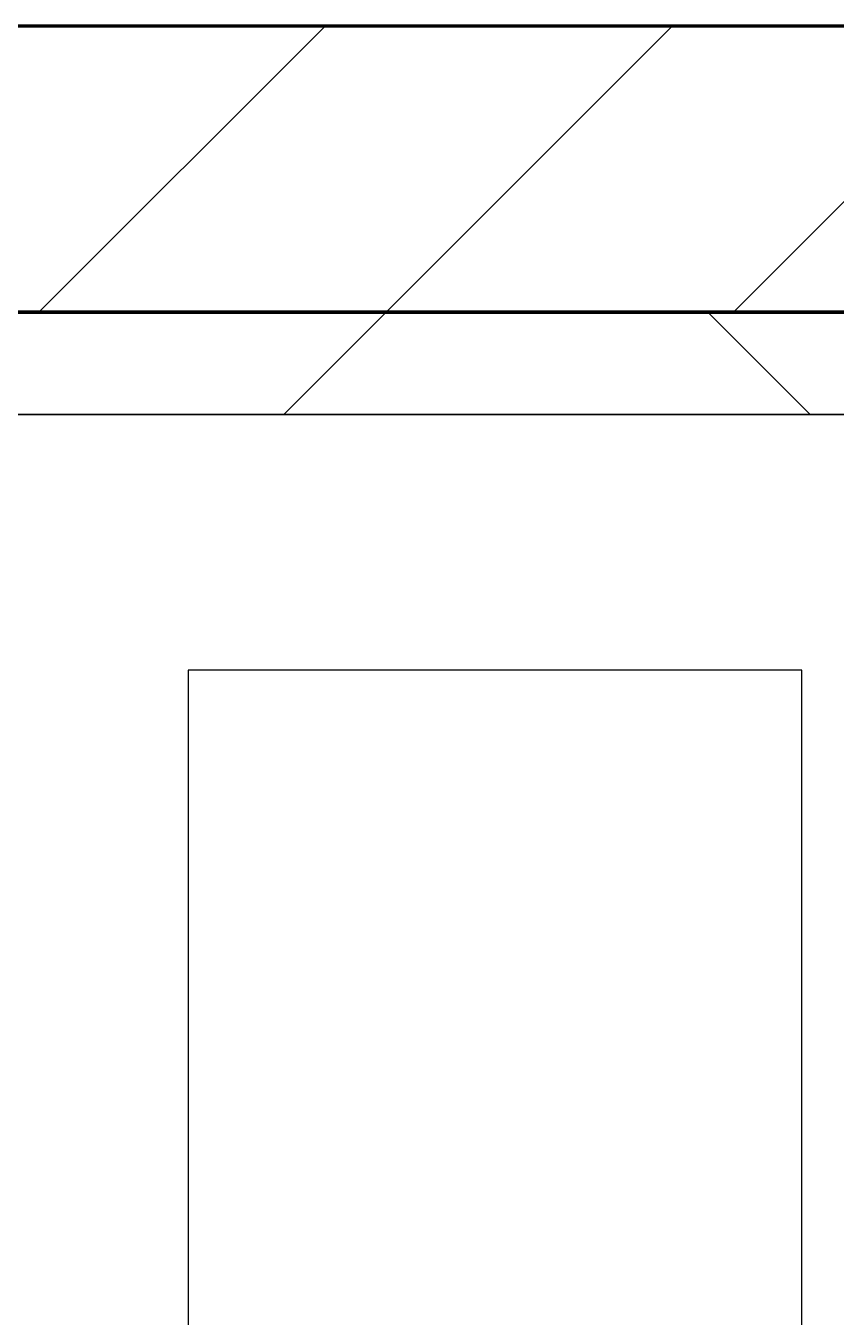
# Model space of a CAD drawing. Header units: millimetres. Extents: x -678720 to -601931, y -306 to 39239.
# Drawn here: x -656803 to -656407, y 8128 to 8759 of the extents above; entities that cross this region are included whole.
import ezdxf
from ezdxf.xclip import XClip

# ---------------------------------------------------------------- set-up
doc = ezdxf.new("R2010")
doc.units = ezdxf.units.MM
doc.header["$XCLIPFRAME"] = 0
doc.layers.add('000 - WIPEOUT', color=250, linetype='Continuous')
doc.layers.add('A11_ALU.SOLID SHEET', color=2, linetype='Continuous')
for name, color, linetype, lineweight in [('A-GLAZ-CURT', 2, 'Continuous', 9), ('A-WALL', 5, 'Continuous', 35), ('A-WALL-FNSH', 2, 'Continuous', 35), ('A-WALL-PATT', 1, 'Continuous', 35)]:
    doc.layers.add(name, color=color, linetype=linetype, lineweight=lineweight)

# ---------------------------------------------------------------- blocks, each defined once
blk = doc.blocks.new('PPLS-PP19_Custom Tile Pattern - Custom Tile Pattern-V62-4234-01 ENLARGED MULTI-PURPOSE LEVEL - REFLECTED CEILING PLAN - SHEET 5')
at = {"layer": 'A-GLAZ-CURT'}
for p, q in [((-300, 0), (300, 0)), ((300, 0), (-300, 0)), ((195.99, 0), (207.23, 0)), ((207.23, 0), (195.99, 0)), ((207.24, 0), (213.31, 0)), ((213.31, 0), (207.24, 0)), ((230.06, 0), (300, 0)), ((-300, -50), (300, -50)), ((300, -50), (-300, -50))]:
    blk.add_line(p, q, dxfattribs=at)
for points, knots in [([(-150.34, 0), (-150.07, 0), (-147.75, 0), (-142.6, 0), (-127.26, 0), (-107.3, 0), (-90.42, 0), (-75.26, 0), (-68.41, 0), (-65.12, 0), (-63.63, 0)], [-4948.728362, -4948.728362, -4948.728362, -4948.728362, -4883.323924, -4440.880425, -4054.690705, -3793.097032, -3402.597032, -3144.956779, -3050.982048, -2969.237017, -2969.237017, -2969.237017, -2969.237017]), ([(-134.15, 0), (-133.32, 0), (-130.31, 0), (-117.33, 0), (-92.04, 0), (-74.02, 0), (-62.74, 0), (-60.36, 0), (-59.97, 0)], [-7657.439573, -7657.439573, -7657.439573, -7657.439573, -7293.749979, -6839.55839, -6236.997189, -5713.340575, -5140.470607, -5006.787413, -5006.787413, -5006.787413, -5006.787413]), ([(-126.5, 0), (-122.44, 0), (-108.71, 0), (-86.68, 0), (-63.44, 0), (-54.4, 0), (-48.53, 0), (-30.79, 0), (-18.03, 0), (2.5, 0), (8.64, 0), (9.47, 0)], [-5231.017328, -5231.017328, -5231.017328, -5231.017328, -4994.692869, -4542.524482, -4008.285538, -3689.699207, -3546.54457, -3315.260113, -2864.387349, -2439.246196, -2366.687535, -2366.687535, -2366.687535, -2366.687535]), ([(-122.4, 0), (-119.41, 0), (-111.95, 0), (-98.9, 0), (-85.29, 0), (-71.67, 0), (-65.93, 0), (-65.07, 0)], [-3286.7078, -3286.7078, -3286.7078, -3286.7078, -3074.362186, -2902.289527, -2605.247022, -2322.099534, -2241.8264, -2241.8264, -2241.8264, -2241.8264]), ([(-72.93, 0), (-75.51, 0), (-88.86, 0), (-107.03, 0), (-122.37, 0)], [-19442.345229, -19442.345229, -19442.345229, -19442.345229, -18935.241197, -17510.427777, -17510.427777, -17510.427777, -17510.427777]), ([(-26.75, 0), (-27.82, 0), (-36.18, 0), (-53.55, 0), (-78.2, 0), (-104.87, 0), (-117.84, 0), (-122.37, 0)], [-8718.362214, -8718.362214, -8718.362214, -8718.362214, -8532.293389, -8073.216054, -7508.296369, -7004.680444, -6750.378106, -6750.378106, -6750.378106, -6750.378106]), ([(-36.33, 0), (-36.43, 0), (-37.27, 0), (-45.02, 0), (-46.13, 0), (-60.59, 0), (-81.23, 0), (-99.51, 0), (-114.02, 0), (-117.28, 0), (-118.78, 0)], [-1855.773136, -1855.773136, -1855.773136, -1855.773136, -1810.870157, -1672.078046, -1405.135169, -1060.00838, -740.068933, -229.489605, -116.330425, 0, 0, 0, 0]), ([(-57.16, 0), (-58.3, 0), (-66.22, 0), (-85.2, 0), (-107.61, 0), (-116.56, 0), (-117.56, 0)], [-2956.49664, -2956.49664, -2956.49664, -2956.49664, -2842.901703, -2193.204658, -1433.981041, -985.49888, -985.49888, -985.49888, -985.49888]), ([(-115.82, 0), (-114.96, 0), (-110.41, 0), (-96.78, 0), (-77.5, 0), (-64.14, 0), (-56.46, 0)], [-5724.064692, -5724.064692, -5724.064692, -5724.064692, -5430.283136, -5103.229623, -4799.173296, -4396.6, -4396.6, -4396.6, -4396.6]), ([(9.32, 0), (9.08, 0), (7.65, 0), (2.57, 0), (-12.23, 0), (-25.64, 0), (-40, 0), (-56.24, 0), (-75.59, 0), (-94, 0), (-112.01, 0), (-114.94, 0), (-115.63, 0)], [-2922.926651, -2922.926651, -2922.926651, -2922.926651, -2882.788014, -2720.818881, -2518.50168, -2125.455881, -1792.521578, -1466.981642, -1208.454564, -789.402658, -501.969187, -243.577221, -243.577221, -243.577221, -243.577221]), ([(-91.46, 0), (-90.09, 0), (-84.7, 0), (-77.43, 0), (-72.73, 0), (-72.64, 0), (-72.64, 0)], [-19832.387487, -19832.387487, -19832.387487, -19832.387487, -19753.885894, -19541.04734, -19478.625389, -19471.062469, -19471.062469, -19471.062469, -19471.062469]), ([(-63.96, 0), (-64.13, 0), (-72.5, 0), (-80.63, 0), (-86.16, 0)], [-2171.769325, -2171.769325, -2171.769325, -2171.769325, -2007.031671, -1681.3698, -1681.3698, -1681.3698, -1681.3698]), ([(-29.03, 0), (-33.97, 0), (-43.74, 0), (-56.37, 0), (-71.66, 0), (-77.83, 0), (-82.66, 0), (-83.28, 0), (-83.28, 0)], [-2680.714891, -2680.714891, -2680.714891, -2680.714891, -2413.671296, -2161.752162, -2006.592567, -1646.621388, -1424.436217, -1393.971743, -1393.971743, -1393.971743, -1393.971743]), ([(-83.28, 0), (-83.28, 0), (-82.91, 0), (-76.14, 0), (-66.84, 0), (-60.03, 0), (-56.73, 0)], [-1393.4169, -1393.4169, -1393.4169, -1393.4169, -1353.722004, -1274.333717, -1073.56893, -857.828765, -857.828765, -857.828765, -857.828765]), ([(-66.39, 0), (-66.39, 0), (-63.9, 0), (-60.01, 0), (-56.51, 0)], [-2493.31794, -2493.31794, -2493.31794, -2493.31794, -2315.303971, -1875.742505, -1875.742505, -1875.742505, -1875.742505]), ([(31.18, 0), (25.97, 0), (11.99, 0), (-16.92, 0), (-47.42, 0), (-65.77, 0), (-66.37, 0), (-66.38, 0)], [-4496.803627, -4496.803627, -4496.803627, -4496.803627, -4222.080604, -3745.412743, -2981.410125, -2542.574734, -2498.224237, -2498.224237, -2498.224237, -2498.224237]), ([(-63.63, 0), (-61.49, 0), (-57.39, 0), (-54.49, 0), (-45.2, 0), (-40.79, 0), (-40.46, 0), (-40.44, 0)], [-2969.237017, -2969.237017, -2969.237017, -2969.237017, -2851.217951, -2734.127174, -2474.780881, -2410.990208, -2350.645972, -2350.645972, -2350.645972, -2350.645972]), ([(-56.67, 0), (-55.82, 0), (-53.55, 0), (-46.33, 0), (-42.62, 0), (-41.76, 0)], [-4645.290322, -4645.290322, -4645.290322, -4645.290322, -4469.85053, -4321.566175, -4270.495146, -4270.495146, -4270.495146, -4270.495146]), ([(-56.44, 0), (-53.41, 0), (-45.53, 0), (-36.49, 0), (-33.57, 0), (-29.94, 0), (-28.57, 0)], [-851.474376, -851.474376, -851.474376, -851.474376, -651.549973, -296.515819, -83.513472, 0, 0, 0, 0]), ([(-36.62, 0), (-36.62, 0), (-40.35, 0), (-43.88, 0), (-50.93, 0), (-56.42, 0)], [-4069.478503, -4069.478503, -4069.478503, -4069.478503, -3858.647035, -3538.256648, -2981.270784, -2981.270784, -2981.270784, -2981.270784]), ([(-55.76, 0), (-49.67, 0), (-34.38, 0), (-12.78, 0), (2.52, 0), (7.3, 0), (8.3, 0)], [-4384.389977, -4384.389977, -4384.389977, -4384.389977, -4065.652676, -3589.737505, -3285.047089, -3166.503872, -3166.503872, -3166.503872, -3166.503872]), ([(-55.45, 0), (-55.26, 0), (-48, 0), (-34.42, 0), (-29.82, 0), (-29.19, 0)], [-1832.031107, -1832.031107, -1832.031107, -1832.031107, -1809.437387, -963.711516, -666.19313, -666.19313, -666.19313, -666.19313]), ([(-51.83, 0), (-51.83, 0), (-51.78, 0), (-47.4, 0), (-46.01, 0), (-40.22, 0), (-36.78, 0)], [-632.814994, -632.814994, -632.814994, -632.814994, -627.965721, -508.377888, -260.442412, 0, 0, 0, 0]), ([(76.63, 0), (74.8, 0), (67.65, 0), (53.52, 0), (37, 0), (24.07, 0), (12.82, 0), (-2.9, 0), (-20.62, 0), (-32.81, 0), (-44.85, 0), (-51.43, 0), (-51.79, 0)], [-3095.572228, -3095.572228, -3095.572228, -3095.572228, -2950.589685, -2634.532728, -2313.748533, -2106.613311, -1925.670641, -1617.263037, -1290.787923, -1039.307308, -819.71621, -644.910881, -644.910881, -644.910881, -644.910881]), ([(-41.76, 0), (-39.9, 0), (-37.72, 0), (-36.92, 0), (-36.77, 0)], [-4270.495146, -4270.495146, -4270.495146, -4270.495146, -4161.040818, -4106.245333, -4106.245333, -4106.245333, -4106.245333]), ([(-36.78, 0), (-32.43, 0), (-19.22, 0), (8.83, 0), (43.36, 0), (70.92, 0), (82.12, 0), (83.66, 0)], [-6191.144455, -6191.144455, -6191.144455, -6191.144455, -5862.463379, -5340.621928, -4573.028122, -4094.177415, -3869.465285, -3869.465285, -3869.465285, -3869.465285]), ([(-36.29, 0), (-36.29, 0), (-34.66, 0), (-28.88, 0), (-26.95, 0), (-26.54, 0)], [-9150.272121, -9150.272121, -9150.272121, -9150.272121, -9057.163041, -8919.836787, -8834.607043, -8834.607043, -8834.607043, -8834.607043]), ([(8.53, 0), (6.69, 0), (-2.7, 0), (-16.58, 0), (-34.76, 0), (-36.04, 0)], [-9997.055338, -9997.055338, -9997.055338, -9997.055338, -9884.23066, -9424.652049, -9182.880979, -9182.880979, -9182.880979, -9182.880979]), ([(-33.34, 0), (-33.34, 0), (-32.93, 0), (-31.16, 0), (-30.52, 0)], [-2415.024266, -2415.024266, -2415.024266, -2415.024266, -2357.633367, -2323.618664, -2323.618664, -2323.618664, -2323.618664]), ([(9.47, 0), (6.64, 0), (-2.89, 0), (-17.84, 0), (-30.57, 0), (-31.82, 0), (-32, 0)], [-3478.199321, -3478.199321, -3478.199321, -3478.199321, -3333.063701, -2994.501669, -2698.150104, -2614.070998, -2614.070998, -2614.070998, -2614.070998]), ([(-30.76, 0), (-30.73, 0), (-29.99, 0), (-23.47, 0), (-15.75, 0), (-15.19, 0)], [-54176.191683, -54176.191683, -54176.191683, -54176.191683, -54157.274271, -53749.15266, -53717.791567, -53717.791567, -53717.791567, -53717.791567]), ([(-30.52, 0), (-27.11, 0), (-17.83, 0), (5.99, 0), (22.06, 0), (37.44, 0), (45.92, 0), (57.76, 0), (64.47, 0), (72.74, 0), (74.83, 0), (75.58, 0), (75.67, 0)], [-2323.618664, -2323.618664, -2323.618664, -2323.618664, -2142.497158, -1716.209403, -1206.526904, -1089.329421, -901.315459, -753.071572, -495.328968, -421.953223, -334.951786, -322.738334, -322.738334, -322.738334, -322.738334]), ([(-13, 0), (-14.35, 0), (-17.68, 0), (-25.97, 0), (-29.52, 0), (-30.21, 0)], [-55207.591944, -55207.591944, -55207.591944, -55207.591944, -54789.006179, -54461.685999, -54290.791712, -54290.791712, -54290.791712, -54290.791712]), ([(8.33, 0), (8.19, 0), (7.18, 0), (0.32, 0), (-13.89, 0), (-24.92, 0), (-29.03, 0)], [-3574.286521, -3574.286521, -3574.286521, -3574.286521, -3526.962355, -3285.499107, -2903.012179, -2680.714891, -2680.714891, -2680.714891, -2680.714891]), ([(-28.98, 0), (-28.66, 0), (-27.39, 0), (-24.45, 0), (-22.56, 0)], [-166.548282, -166.548282, -166.548282, -166.548282, -102.06493, 0, 0, 0, 0]), ([(-28.57, 0), (-26.93, 0), (-20.29, 0), (-11.45, 0), (0.44, 0), (7.42, 0), (9.47, 0)], [-5361.429781, -5361.429781, -5361.429781, -5361.429781, -5261.36855, -5050.479954, -4785.90057, -4676.774904, -4676.774904, -4676.774904, -4676.774904]), ([(-22.56, 0), (-20.27, 0), (-17.03, 0), (-11.36, 0), (-7.66, 0), (-6.6, 0), (-6.44, 0)], [-56468.192263, -56468.192263, -56468.192263, -56468.192263, -56344.022017, -56303.229861, -56166.290093, -56124.392176, -56124.392176, -56124.392176, -56124.392176]), ([(-15.19, 0), (-13.07, 0), (-2.77, 0), (7.85, 0), (9.05, 0)], [-461.142613, -461.142613, -461.142613, -461.142613, -429.606584, -425.607381, -425.607381, -425.607381, -425.607381]), ([(-6.54, 0), (-6.73, 0), (-7.2, 0), (-7.6, 0), (-7.79, 0)], [-56009.792147, -56009.792147, -56009.792147, -56009.792147, -55949.290093, -55895.192118, -55895.192118, -55895.192118, -55895.192118]), ([(-2.63, 0), (-2.47, 0), (-1.22, 0), (3.67, 0), (8.64, 0), (9.39, 0)], [-226.825321, -226.825321, -226.825321, -226.825321, -220.269177, -206.416616, -204.044879, -204.044879, -204.044879, -204.044879]), ([(103.09, 0), (101.08, 0), (86.31, 0), (63.34, 0), (35.84, 0), (12, 0), (3.08, 0), (-1.67, 0), (-2.25, 0)], [-375.435014, -375.435014, -375.435014, -375.435014, -369.147452, -330.153101, -307.516438, -285.83788, -246.234814, -234.646884, -234.646884, -234.646884, -234.646884]), ([(9.46, 0), (19.94, 0), (44.3, 0), (88.72, 0), (120.63, 0), (138.28, 0), (138.53, 0)], [-425.148008, -425.148008, -425.148008, -425.148008, -390.253598, -346.313304, -291.370682, -290.5735, -290.5735, -290.5735, -290.5735]), ([(30.82, 0), (29.27, 0), (22.23, 0), (15.11, 0), (9.47, 0)], [-10462.034656, -10462.034656, -10462.034656, -10462.034656, -10363.088938, -10016.284642, -10016.284642, -10016.284642, -10016.284642]), ([(9.48, 0), (12.7, 0), (15.95, 0), (22.91, 0), (31, 0), (39.04, 0), (51.19, 0), (58.74, 0), (61.34, 0), (61.45, 0)], [-2366.412601, -2366.412601, -2366.412601, -2366.412601, -2084.094819, -1956.422387, -1818.904206, -1645.594513, -1443.202566, -1228.752106, -1120.932285, -1120.932285, -1120.932285, -1120.932285]), ([(24.69, 0), (24.54, 0), (20.99, 0), (15.48, 0), (10.8, 0), (9.63, 0)], [-4368.572414, -4368.572414, -4368.572414, -4368.572414, -4306.476363, -4080.000647, -3772.857994, -3772.857994, -3772.857994, -3772.857994]), ([(70.61, 0), (66.16, 0), (55.8, 0), (39.61, 0), (27.02, 0), (15.37, 0), (9.89, 0)], [-4647.237329, -4647.237329, -4647.237329, -4647.237329, -4326.416877, -4098.545751, -3766.694881, -3485.427997, -3485.427997, -3485.427997, -3485.427997]), ([(10.05, 0), (11.7, 0), (17.04, 0), (22.54, 0), (24.49, 0)], [-203.360633, -203.360633, -203.360633, -203.360633, -198.214427, -187.717507, -187.717507, -187.717507, -187.717507]), ([(10.05, 0), (11.37, 0), (15.56, 0), (21.24, 0), (24.62, 0), (24.72, 0), (24.72, 0)], [-4666.429624, -4666.429624, -4666.429624, -4666.429624, -4596.498881, -4445.288762, -4384.376941, -4376.041937, -4376.041937, -4376.041937, -4376.041937]), ([(18.16, 0), (19.15, 0), (24.25, 0), (25.66, 0), (26.12, 0)], [-5700.113719, -5700.113719, -5700.113719, -5700.113719, -5554.232259, -5302.431367, -5302.431367, -5302.431367, -5302.431367]), ([(74.51, 0), (74.11, 0), (70.52, 0), (62.26, 0), (51.85, 0), (43.81, 0), (29.53, 0), (20.67, 0), (18.85, 0), (18.16, 0)], [-6947.744629, -6947.744629, -6947.744629, -6947.744629, -6924.452779, -6738.82075, -6548.303034, -6314.283804, -6135.05769, -5972.647715, -5832.674503, -5832.674503, -5832.674503, -5832.674503]), ([(27.44, 0), (27.9, 0), (29.54, 0), (38.07, 0), (53.39, 0), (71.67, 0), (84.83, 0), (86.01, 0), (92.51, 0), (94.33, 0)], [-5037.309798, -5037.309798, -5037.309798, -5037.309798, -4887.603822, -4705.298446, -4353.683244, -3960.84581, -3759.045785, -3336.541051, -2783.776468, -2783.776468, -2783.776468, -2783.776468]), ([(27.89, 0), (29.09, 0), (33.4, 0), (48.37, 0), (71.92, 0), (100.57, 0), (116.36, 0), (128.63, 0), (128.95, 0)], [-147.777612, -147.777612, -147.777612, -147.777612, -135.792042, -118.513713, -97.899267, -63.759246, -39.050993, -35.895543, -35.895543, -35.895543, -35.895543]), ([(53.18, 0), (53.06, 0), (52.22, 0), (44.99, 0), (36.46, 0), (30.82, 0)], [-622.740158, -622.740158, -622.740158, -622.740158, -566.066452, -360.610861, 0, 0, 0, 0]), ([(136.44, 0), (121.66, 0), (86.93, 0), (51.16, 0), (31.18, 0)], [-106.750556, -106.750556, -106.750556, -106.750556, -59.610984, 0, 0, 0, 0]), ([(75.39, 0), (73.28, 0), (66.57, 0), (57.82, 0), (46.51, 0), (41.18, 0), (36.02, 0), (35.54, 0), (35.54, 0)], [-365.178979, -365.178979, -365.178979, -365.178979, -357.622665, -341.267687, -334.000314, -326.15566, -319.318397, -317.489778, -317.489778, -317.489778, -317.489778]), ([(36.29, 0), (37.77, 0), (48.82, 0), (64.79, 0), (95.91, 0), (124.45, 0), (132.42, 0), (134.6, 0)], [-314.598523, -314.598523, -314.598523, -314.598523, -305.899624, -287.17622, -249.500363, -194.761443, -152.241002, -152.241002, -152.241002, -152.241002]), ([(61.47, 0), (61.47, 0), (61.21, 0), (54.61, 0), (53.71, 0), (53.56, 0)], [-1113.311073, -1113.311073, -1113.311073, -1113.311073, -1096.402191, -891.204116, -747.28819, -747.28819, -747.28819, -747.28819]), ([(75.6, 0), (74.78, 0), (73.12, 0), (71.05, 0), (70.61, 0)], [-154.907969, -154.907969, -154.907969, -154.907969, -31.537676, 0, 0, 0, 0]), ([(114.39, 0), (114.2, 0), (112.08, 0), (105.42, 0), (92.38, 0), (85.95, 0), (78.19, 0), (75.44, 0)], [-8148.58938, -8148.58938, -8148.58938, -8148.58938, -8105.191388, -7723.759874, -7531.75727, -7135.649961, -6966.596187, -6966.596187, -6966.596187, -6966.596187]), ([(168.37, 0), (167.68, 0), (162.47, 0), (147.02, 0), (111.63, 0), (86.24, 0), (76.29, 0)], [-543.375029, -543.375029, -543.375029, -543.375029, -530.793311, -458.593899, -401.860199, -366.257734, -366.257734, -366.257734, -366.257734]), ([(94.4, 0), (94.4, 0), (94.64, 0), (99.11, 0), (108.97, 0), (120.79, 0), (139.94, 0), (163.31, 0), (185.23, 0), (193.62, 0), (194.69, 0), (194.79, 0)], [-2348.345796, -2348.345796, -2348.345796, -2348.345796, -2310.419338, -2233.599744, -2052.234781, -1843.028543, -1530.39897, -1095.004608, -529.74427, -295.064701, -265.121568, -265.121568, -265.121568, -265.121568]), ([(129.02, 0), (129.02, 0), (124.41, 0), (122.35, 0), (114.96, 0), (108.04, 0), (103.09, 0)], [-35.386604, -35.386604, -35.386604, -35.386604, -31.430235, -22.807238, -15.488593, 0, 0, 0, 0]), ([(157.9, 0), (156.77, 0), (151.67, 0), (143.29, 0), (134.04, 0), (126.24, 0), (118.6, 0), (114.23, 0), (111.98, 0), (105.66, 0), (105.23, 0), (105.23, 0)], [-10292.955006, -10292.955006, -10292.955006, -10292.955006, -10098.273015, -9847.788484, -9677.714971, -9567.007022, -9453.21225, -9220.200448, -9012.77275, -8966.157302, -8929.495943, -8929.495943, -8929.495943, -8929.495943]), ([(105.26, 0), (105.52, 0), (111.01, 0), (112.65, 0), (113.59, 0)], [-8920.561005, -8920.561005, -8920.561005, -8920.561005, -8814.835624, -8577.462505, -8577.462505, -8577.462505, -8577.462505]), ([(128.58, 0), (128.8, 0), (130.16, 0), (139.26, 0), (152.67, 0), (161.24, 0), (162.19, 0), (162.75, 0)], [-633.326174, -633.326174, -633.326174, -633.326174, -627.736123, -618.981161, -602.094757, -592.980799, -581.414464, -581.414464, -581.414464, -581.414464]), ([(137.1, 0), (136, 0), (133.64, 0), (129.87, 0), (129.11, 0)], [-670.405967, -670.405967, -670.405967, -670.405967, -651.020627, -640.742133, -640.742133, -640.742133, -640.742133]), ([(193.8, 0), (193.33, 0), (190.11, 0), (183.13, 0), (171, 0), (161.95, 0), (161.28, 0), (158.35, 0), (157.85, 0), (157.77, 0)], [-11665.349007, -11665.349007, -11665.349007, -11665.349007, -11565.880756, -11105.624034, -10839.086983, -10768.332124, -10666.779182, -10580.760289, -10550.278881, -10550.278881, -10550.278881, -10550.278881]), ([(300, 0), (286.53, 0), (254.22, 0), (207.11, 0), (177.41, 0), (159.34, 0), (158.33, 0), (158.3, 0)], [-285.253232, -285.253232, -285.253232, -285.253232, -244.693688, -187.987675, -143.776725, -129.632772, -123.352749, -123.352749, -123.352749, -123.352749]), ([(159.07, 0), (159.13, 0), (160.84, 0), (165.21, 0), (174.15, 0), (185.98, 0), (200.73, 0), (206.42, 0), (206.82, 0)], [-115.643202, -115.643202, -115.643202, -115.643202, -114.681583, -87.660824, -65.295536, -41.623857, -24.459831, -23.12864, -23.12864, -23.12864, -23.12864]), ([(162.75, 0), (165.4, 0), (170.91, 0), (172.61, 0), (172.61, 0)], [-111.264224, -111.264224, -111.264224, -111.264224, -56.742688, -19.085662, -19.085662, -19.085662, -19.085662]), ([(247.1, 0), (246.76, 0), (245.04, 0), (238.34, 0), (226.56, 0), (221.1, 0), (200.27, 0), (182.99, 0), (174.27, 0), (169.67, 0), (168.99, 0)], [-9649.085549, -9649.085549, -9649.085549, -9649.085549, -9581.591397, -9406.094246, -9221.510254, -9016.44624, -8717.832359, -8253.978395, -8152.463617, -8069.855175, -8069.855175, -8069.855175, -8069.855175]), ([(207.25, 0), (206.37, 0), (201.19, 0), (187.54, 0), (175.3, 0), (169.49, 0)], [-189.084287, -189.084287, -189.084287, -189.084287, -184.406837, -162.427601, -142.916156, -142.916156, -142.916156, -142.916156]), ([(171.51, 0), (176.48, 0), (193.23, 0), (200.97, 0), (205.27, 0), (207.31, 0)], [-7971.819559, -7971.819559, -7971.819559, -7971.819559, -7784.112253, -7606.717214, -7349.947547, -7349.947547, -7349.947547, -7349.947547]), ([(172.07, 0), (177.66, 0), (187.87, 0), (200.41, 0), (205.01, 0), (206.73, 0)], [-255.364076, -255.364076, -255.364076, -255.364076, -237.955587, -223.92608, -217.881436, -217.881436, -217.881436, -217.881436]), ([(207.17, 0), (207.61, 0), (210.28, 0), (213.96, 0), (215.11, 0)], [-217.377525, -217.377525, -217.377525, -217.377525, -215.862851, -208.75215, -208.75215, -208.75215, -208.75215]), ([(215.22, 0), (214.62, 0), (211.67, 0), (209.24, 0), (207.63, 0)], [-203.825446, -203.825446, -203.825446, -203.825446, -198.527383, -189.769456, -189.769456, -189.769456, -189.769456]), ([(208.19, 0), (208.35, 0), (210.27, 0), (213.9, 0), (241.96, 0), (266.73, 0), (281.71, 0), (291.71, 0), (296.52, 0), (297.86, 0), (298.09, 0)], [-7311.684787, -7311.684787, -7311.684787, -7311.684787, -7289.299508, -7042.621073, -6582.165592, -6068.460911, -5766.029927, -5566.724884, -5280.360606, -5199.253518, -5199.253518, -5199.253518, -5199.253518]), ([(300, 0), (288.22, 0), (262, 0), (230.43, 0), (219.94, 0), (219.02, 0)], [-12528.858583, -12528.858583, -12528.858583, -12528.858583, -11905.454923, -11162.864862, -10856.732305, -10856.732305, -10856.732305, -10856.732305]), ([(219.9, 0), (220.86, 0), (227.84, 0), (242.06, 0), (246.54, 0), (246.96, 0)], [-10670.940496, -10670.940496, -10670.940496, -10670.940496, -10511.382485, -9925.173265, -9834.877357, -9834.877357, -9834.877357, -9834.877357]), ([(284.76, 0), (284.76, 0), (285.09, 0), (287.47, 0), (293.59, 0), (297.76, 0), (300, 0)], [-4110.630118, -4110.630118, -4110.630118, -4110.630118, -4053.389046, -3959.664717, -3862.421465, -3746.95702, -3746.95702, -3746.95702, -3746.95702]), ([(297.38, 0), (295.84, 0), (291.62, 0), (285.38, 0), (284.87, 0)], [-4803.172655, -4803.172655, -4803.172655, -4803.172655, -4358.271401, -4143.037883, -4143.037883, -4143.037883, -4143.037883])]:
    blk.add_open_spline(points, degree=3, knots=knots, dxfattribs=at)
for points in [[(-58.83, 0), (-58.45, 0), (-58.05, 0), (-57.51, 0)], [(-39.84, 0), (-39.08, 0), (-38.11, 0), (-37.36, 0)], [(24.49, 0), (25.23, 0), (25.72, 0), (26.04, 0)], [(80.35, 0), (79.57, 0), (78.27, 0), (76.63, 0)], [(84.06, 0), (83.48, 0), (82.41, 0), (81.72, 0)], [(168.74, 0), (168.74, 0), (169.81, 0), (171.51, 0)], [(195.11, 0), (194.91, 0), (194.44, 0), (193.8, 0)], [(207.24, 0), (214.12, 0), (220.2, 0), (230.06, 0)]]:
    blk.add_open_spline(points, degree=3, dxfattribs=at)
blk = doc.blocks.new('PPLS-PP19_Custom Tile Pattern - Custom Tile Pattern-V63-4234-01 ENLARGED MULTI-PURPOSE LEVEL - REFLECTED CEILING PLAN - SHEET 5')
at = {"layer": 'A-GLAZ-CURT'}
for p, q in [((-300, 0), (300, 0)), ((300, 0), (-300, 0)), ((-293.07, 0), (-275.75, 0)), ((-275.75, 0), (-293.07, 0)), ((-300, -50), (300, -50)), ((300, -50), (-300, -50))]:
    blk.add_line(p, q, dxfattribs=at)
at = {"layer": 'A-GLAZ-CURT', "flags": 128}
for points in [[(-300, 0), (-291.56, 0), (-283.3, 0), (-275.2, 0), (-267.26, 0), (-259.45, 0), (-251.77, 0), (-244.2, 0), (-236.74, 0), (-229.36, 0), (-222.06, 0), (-214.83, 0), (-207.71, 0), (-200.76, 0), (-194.99, 0)], [(-275.48, 0), (-283.55, 0), (-291.73, 0), (-300, 0)]]:
    blk.add_lwpolyline(points, dxfattribs=at)
at = {"layer": 'A-GLAZ-CURT'}
for points, knots in [([(-300, 0), (-284.65, 0), (-236.57, 0), (-174.61, 0), (-129.95, 0), (-110.8, 0), (-99.5, 0), (-91.46, 0)], [-5323.127839, -5323.127839, -5323.127839, -5323.127839, -4502.809032, -2700.551212, -1002.059161, -460.363443, 0, 0, 0, 0]), ([(-195.01, 0), (-201.23, 0), (-228.05, 0), (-262.56, 0), (-294.48, 0), (-300, 0)], [-15570.608404, -15570.608404, -15570.608404, -15570.608404, -15131.813646, -13729.592194, -13439.944408, -13439.944408, -13439.944408, -13439.944408])]:
    blk.add_open_spline(points, degree=3, knots=knots, dxfattribs=at)
blk = doc.blocks.new('*U321')
at = {"layer": 'A-GLAZ-CURT', "rotation": 180}
for name, p in [('PPLS-PP19_Custom Tile Pattern - Custom Tile Pattern-V63-4234-01 ENLARGED MULTI-PURPOSE LEVEL - REFLECTED CEILING PLAN - SHEET 5', (-24065, -710)), ('PPLS-PP19_Custom Tile Pattern - Custom Tile Pattern-V62-4234-01 ENLARGED MULTI-PURPOSE LEVEL - REFLECTED CEILING PLAN - SHEET 5', (-23465, -710))]:
    blk.add_blockref(name, p, dxfattribs=at)
blk = doc.blocks.new('*U605')
at = {"color": 3}
blk.add_wipeout([(-275, -25650), (275, -25650), (275, -25950), (-275, -25950)], dxfattribs=at).dxf.layer = '000 - WIPEOUT'
at = {"layer": 'A11_ALU.SOLID SHEET', "color": 0, "linetype": 'ByBlock'}
blk.add_lwpolyline([(-275, -25950), (275, -25950), (275, -25650), (-275, -25650)], close=True, dxfattribs=at)
blk = doc.blocks.new('*U743')
blk.add_lwpolyline([(21173.36, -580), (28210, -580), (28210, -6849.96), (45954.15, -6849.96), (45954.15, 600), (82995.06, 600), (83086.47, 650), (90052, 650), (90392, 990), (103159.16, 990), (103159.16, 4990), (21173.36, 4990), (21173.36, 3485.45), (21203.36, 3485.45), (21203.36, 925.54), (21173.36, 925.54), (21173.36, -580)])
at = {"layer": 'A11_ALU.SOLID SHEET', "color": 0, "linetype": 'ByBlock', "rotation": 90}
blk.add_blockref('*U605', (62308.5, 4590), dxfattribs=at)

msp = doc.modelspace()

# ---------------------------------------------------------------- block references
at = {"layer": 'A11_ALU.SOLID SHEET'}
ref = msp.add_blockref('*U743', (-744682.37, 3579.02), dxfattribs=at)
XClip(ref).set_block_clipping_path([(69798.6834257276, -3885.5002684942), (120965.0023936313, 33679.9972602262)])

# ---------------------------------------------------------------- next in the draw order: hatches: boundary and pattern name
at = {"layer": 'A-WALL-PATT', "lineweight": 9}
h = msp.add_hatch(dxfattribs=at)
h.set_pattern_fill('FP_2', color=256, style=0, pattern_type=2)
h.set_pattern_definition([(45, (0, 0), (-84.852814, 84.852814), [])])
h.paths.add_polyline_path([(-645614.94, 8619.02), (-644025.62, 8619.02), (-644076.02, 8641.53), (-644079.79, 8639.36), (-644084.96, 8639.36), (-644091.03, 8644.02), (-644092.03, 8648.69), (-644157.37, 8677.88), (-644139.02, 8718.97), (-643915.31, 8619.02), (-632557.37, 8619.02), (-632557.37, 8759.02), (-674883.69, 8759.02), (-674883.69, 8619.02), (-672825.62, 8619.02), (-672876.02, 8641.53), (-672879.79, 8639.36), (-672884.96, 8639.36), (-672891.03, 8644.02), (-672892.03, 8648.69), (-672957.37, 8677.88), (-672939.02, 8718.97), (-672715.31, 8619.02), (-669225.62, 8619.02), (-669276.02, 8641.53), (-669279.79, 8639.36), (-669284.96, 8639.36), (-669291.03, 8644.02), (-669292.03, 8648.69), (-669357.37, 8677.88), (-669339.02, 8718.97), (-669115.31, 8619.02), (-665625.62, 8619.02), (-665676.02, 8641.53), (-665679.79, 8639.36), (-665684.96, 8639.36), (-665691.03, 8644.02), (-665692.03, 8648.69), (-665757.37, 8677.88), (-665739.02, 8718.97), (-665515.31, 8619.02), (-662025.62, 8619.02), (-662076.02, 8641.53), (-662079.79, 8639.36), (-662084.96, 8639.36), (-662091.03, 8644.02), (-662092.03, 8648.69), (-662157.37, 8677.88), (-662139.02, 8718.97), (-661915.31, 8619.02), (-658425.62, 8619.02), (-658476.02, 8641.53), (-658479.79, 8639.36), (-658484.96, 8639.36), (-658491.03, 8644.02), (-658492.03, 8648.69), (-658557.37, 8677.88), (-658539.02, 8718.97), (-658315.31, 8619.02), (-654825.62, 8619.02), (-654876.02, 8641.53), (-654879.79, 8639.36), (-654884.96, 8639.36), (-654891.03, 8644.02), (-654892.03, 8648.69), (-654957.37, 8677.88), (-654939.02, 8718.97), (-654715.31, 8619.02), (-651225.62, 8619.02), (-651276.02, 8641.53), (-651279.79, 8639.36), (-651284.96, 8639.36), (-651291.03, 8644.02), (-651292.03, 8648.69), (-651357.37, 8677.88), (-651339.02, 8718.97), (-651115.31, 8619.02), (-647625.62, 8619.02), (-647676.02, 8641.53), (-647679.79, 8639.36), (-647684.96, 8639.36), (-647691.03, 8644.02), (-647692.03, 8648.69), (-647757.37, 8677.88), (-647739.02, 8718.97), (-647515.31, 8619.02), (-645746.78, 8619.02)])
h = msp.add_hatch(dxfattribs=at)
h.set_pattern_fill('FP_3', color=256, style=0, pattern_type=2)
h.set_pattern_definition([(45, (0, 0), (-212.13203, 212.13203), []), (135, (0, 0), (-212.13203, -212.13203), [])])
h.paths.add_polyline_path([(-637582.37, 8569.02), (-637582.37, 8619.02), (-643915.31, 8619.02), (-643803.39, 8569.02), (-641132.34, 8569.02)])
h.paths.add_polyline_path([(-659985.63, 8569.02), (-658313.71, 8569.02), (-658425.62, 8619.02), (-661915.31, 8619.02), (-661803.39, 8569.02), (-660051.55, 8569.02)])
h.paths.add_polyline_path([(-653657.25, 8569.02), (-651113.71, 8569.02), (-651225.62, 8619.02), (-654715.31, 8619.02), (-654603.39, 8569.02), (-653782.37, 8569.02)])
h.paths.add_polyline_path([(-643913.71, 8569.02), (-644025.62, 8619.02), (-647515.31, 8619.02), (-647403.39, 8569.02), (-643966.93, 8569.02)])
h.paths.add_polyline_path([(-658203.39, 8569.02), (-654713.71, 8569.02), (-654825.62, 8619.02), (-658315.31, 8619.02), (-658205.78, 8570.08)])
h.paths.add_polyline_path([(-662292.85, 8569.02), (-661913.71, 8569.02), (-662025.62, 8619.02), (-665515.31, 8619.02), (-665403.39, 8569.02), (-662358.77, 8569.02)])
h.paths.add_polyline_path([(-647513.71, 8569.02), (-647625.62, 8619.02), (-651115.31, 8619.02), (-651003.39, 8569.02), (-647526.64, 8569.02)])
h.paths.add_polyline_path([(-666973.22, 8569.02), (-665513.71, 8569.02), (-665625.62, 8619.02), (-669115.31, 8619.02), (-669003.39, 8569.02), (-667105.06, 8569.02)])
h.paths.add_polyline_path([(-670928.45, 8569.02), (-669113.71, 8569.02), (-669225.62, 8619.02), (-672715.31, 8619.02), (-672603.39, 8569.02), (-670994.37, 8569.02)])
h.paths.add_polyline_path([(-672906.07, 8569.02), (-672713.71, 8569.02), (-672825.62, 8619.02), (-674883.69, 8619.02), (-674883.69, 8569.02), (-672957.37, 8569.02)])

# ---------------------------------------------------------------- next in the draw order: linework, layer by layer
at = {"layer": 'A-WALL', "color": 7, "lineweight": 70}
for p, q in [((-657382.37, 8759.02), (-654982.37, 8759.02)), ((-654982.37, 8619.02), (-657382.37, 8619.02)), ((-657382.37, 8619.02), (-654982.37, 8619.02))]:
    msp.add_line(p, q, dxfattribs=at)
at = {"layer": 'A-WALL-FNSH', "color": 250}
msp.add_line((-654982.37, 8569.02), (-657382.37, 8569.02), dxfattribs=at)

# ---------------------------------------------------------------- next in the draw order: block references
msp.add_blockref('*U321', (-633017.37, 9279.02))

doc.saveas('drawing.dxf')
